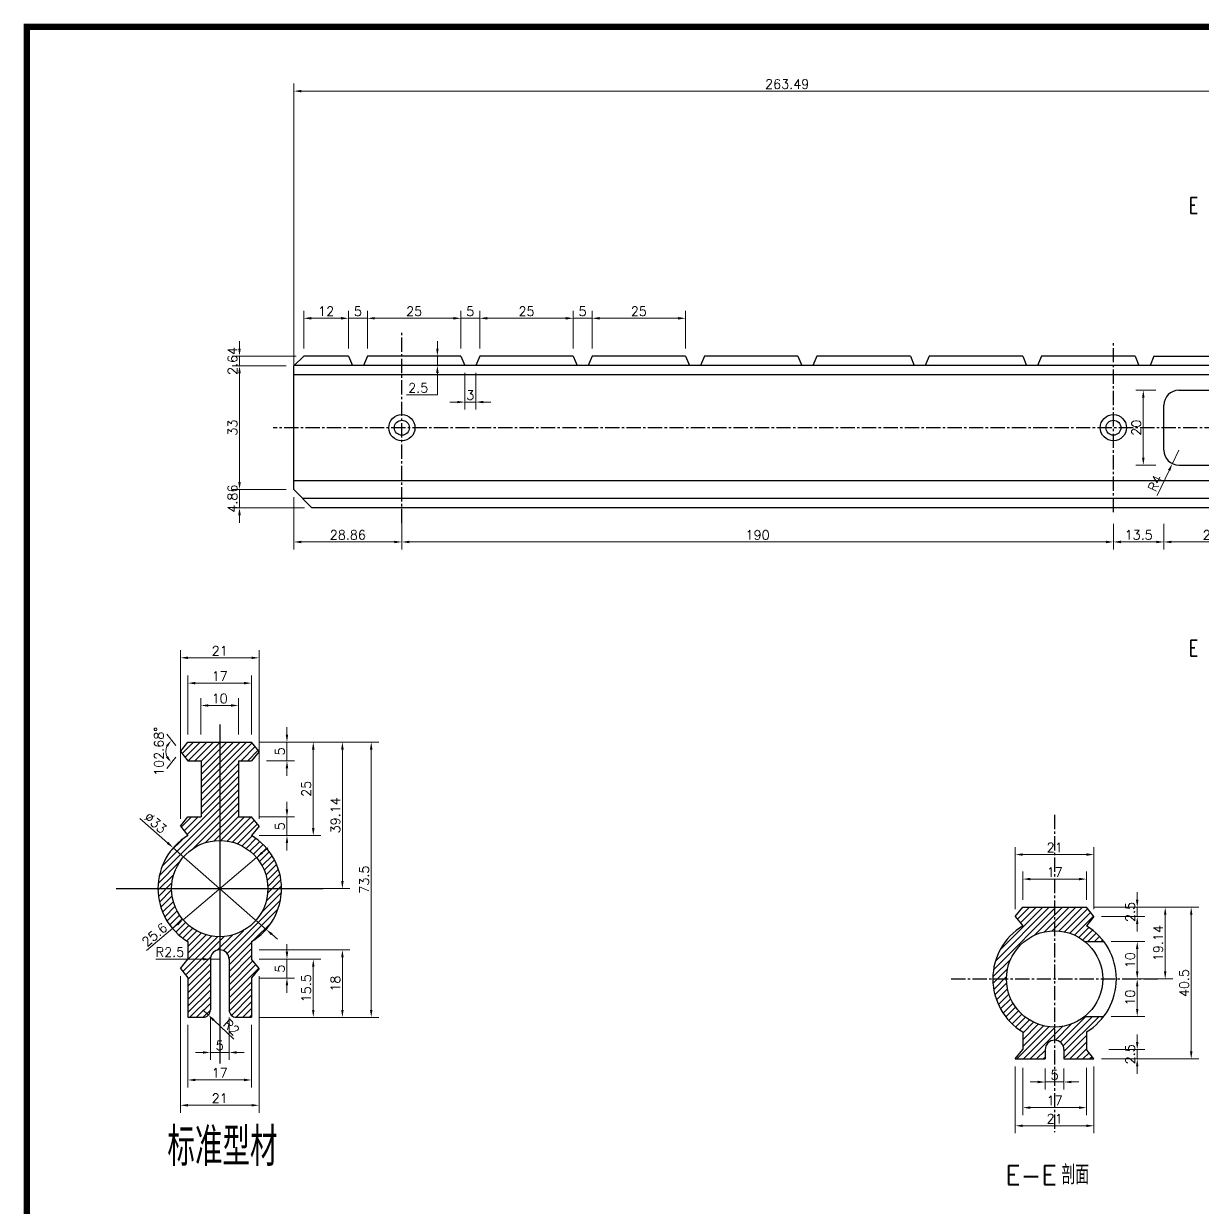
# Model space of a CAD drawing. Header units: millimetres. Extents: x 6728 to 8819, y -1283 to 914.
# Drawn here: x 7329.4 to 7644.2, y 185.6 to 501.6 of the extents above; entities that cross this region are included whole.
import ezdxf

# ---------------------------------------------------------------- set-up
doc = ezdxf.new("R2010")
doc.units = ezdxf.units.MM
doc.header["$LTSCALE"] = 1000
doc.linetypes.add('CENTER2', pattern=[28.575, 19.05, -3.175, 3.175, -3.175])
doc.linetypes.add('DASHDOTX3', pattern=[508, 254, -127, 0, -127])
for name, color, linetype in [('PUB_TEXT', 7, 'Continuous'), ('PUB_TITLE', 7, 'Continuous'), ('中线', 1, 'DASHDOTX3')]:
    doc.layers.add(name, color=color, linetype=linetype)
doc.styles.add('_TCH_LABEL', font='COMPLEX', dxfattribs={"bigfont": 'GBCBIG'})
doc.styles.get("Standard").update_dxf_attribs({"font": 'txt.shx', "bigfont": 'gbcbig.shx'})
doc.styles.add('样式 1', font='txt.shx', dxfattribs={"height": 5.5, "bigfont": 'gbcbig.shx'})
doc.dimstyles.new('ISO-25', dxfattribs={"dimtxt": 2.5, "dimasz": 2, "dimexe": 2, "dimexo": 2, "dimtad": 1, "dimtoh": 1, "dimdsep": 46, "dimtxsty": 'Standard', "dimcen": 2.5, "dimclrd": 256, "dimclre": 256, "dimazin": 0, "dimtfac": 1, "dimtix": 1, "dimtmove": 1, "dimatfit": 0, "dimfxl": 0, "dimtolj": 1, "dimlwd": 9, "dimlwe": 9, "dimarcsym": 0})

# ---------------------------------------------------------------- blocks, each defined once
blk = doc.blocks.new('*D229')
at = {"lineweight": 9}
for p, q in [((7387.06, 414.87), (7387.06, 416.87)), ((7402.19, 412.87), (7385.06, 412.87)), ((7387.06, 410.23), (7387.06, 412.87)), ((7399.55, 410.23), (7385.06, 410.23)), ((7387.06, 408.23), (7387.06, 406.23))]:
    blk.add_line(p, q, dxfattribs=at)
for points in [[(7386.72, 414.87), (7387.39, 414.87), (7387.06, 412.87)], [(7386.72, 408.23), (7387.39, 408.23), (7387.06, 410.23)]]:
    blk.add_solid(points)
at = {"layer": 'Defpoints', "color": 0}
for p in [(7387.06, 412.87), (7404.19, 412.87), (7401.55, 410.23)]:
    blk.add_point(p, dxfattribs=at)
at = {"color": 0, "insert": (7385.18, 411.55), "char_height": 2.5, "attachment_point": 5, "rotation": 90}
blk.add_mtext('\\A1;2.64', dxfattribs=at)
blk = doc.blocks.new('*D367')
at = {"lineweight": 9}
for p, q in [((7387.06, 379.23), (7387.06, 381.23)), ((7397.55, 377.23), (7385.06, 377.23)), ((7387.06, 377.23), (7387.06, 372.37)), ((7404.41, 372.37), (7385.06, 372.37)), ((7387.06, 370.37), (7387.06, 368.37))]:
    blk.add_line(p, q, dxfattribs=at)
for points in [[(7386.72, 379.23), (7387.39, 379.23), (7387.06, 377.23)], [(7386.72, 370.37), (7387.39, 370.37), (7387.06, 372.37)]]:
    blk.add_solid(points)
at = {"layer": 'Defpoints', "color": 0}
for p in [(7399.55, 377.23), (7387.06, 372.37), (7406.41, 372.37)]:
    blk.add_point(p, dxfattribs=at)
at = {"color": 0, "insert": (7385.18, 374.8), "char_height": 2.5, "attachment_point": 5, "rotation": 90}
blk.add_mtext('\\A1;4.86', dxfattribs=at)
blk = doc.blocks.new('*D366')
at = {"lineweight": 9}
for p, q in [((7399.55, 410.23), (7385.06, 410.23)), ((7387.06, 379.23), (7387.06, 408.23)), ((7399.55, 377.23), (7385.06, 377.23))]:
    blk.add_line(p, q, dxfattribs=at)
for points in [[(7386.72, 408.23), (7387.39, 408.23), (7387.06, 410.23)], [(7386.72, 379.23), (7387.39, 379.23), (7387.06, 377.23)]]:
    blk.add_solid(points)
at = {"layer": 'Defpoints', "color": 0}
for p in [(7387.06, 410.23), (7401.55, 410.23), (7401.55, 377.23)]:
    blk.add_point(p, dxfattribs=at)
at = {"color": 0, "insert": (7385.18, 393.73), "char_height": 2.5, "attachment_point": 5, "rotation": 90}
blk.add_mtext('\\A1;33', dxfattribs=at)
blk = doc.blocks.new('*D225')
at = {"lineweight": 9}
for p, q in [((7447.19, 408.37), (7447.19, 398.57)), ((7450.19, 408.37), (7450.19, 398.57)), ((7445.19, 400.57), (7443.19, 400.57)), ((7447.19, 400.57), (7450.19, 400.57)), ((7452.19, 400.57), (7454.19, 400.57))]:
    blk.add_line(p, q, dxfattribs=at)
for points in [[(7445.19, 400.9), (7445.19, 400.24), (7447.19, 400.57)], [(7452.19, 400.9), (7452.19, 400.24), (7450.19, 400.57)]]:
    blk.add_solid(points)
at = {"layer": 'Defpoints', "color": 0}
for p in [(7447.19, 410.37), (7450.19, 410.37), (7450.19, 400.57)]:
    blk.add_point(p, dxfattribs=at)
at = {"color": 0, "insert": (7448.69, 402.44), "char_height": 2.5, "attachment_point": 5}
blk.add_mtext('\\A1;3', dxfattribs=at)
blk = doc.blocks.new('*D224')
at = {"lineweight": 9}
for p, q in [((7439.89, 414.87), (7439.89, 416.87)), ((7442.33, 412.87), (7437.89, 412.87)), ((7439.89, 412.87), (7439.89, 410.37)), ((7442.33, 410.37), (7437.89, 410.37)), ((7439.89, 408.37), (7439.89, 406.37)), ((7439.89, 402.5), (7439.89, 406.37)), ((7431.64, 402.5), (7439.89, 402.5))]:
    blk.add_line(p, q, dxfattribs=at)
for points in [[(7439.56, 414.87), (7440.23, 414.87), (7439.89, 412.87)], [(7439.56, 408.37), (7440.23, 408.37), (7439.89, 410.37)]]:
    blk.add_solid(points)
at = {"layer": 'Defpoints', "color": 0}
for p in [(7444.33, 412.87), (7439.89, 410.37), (7444.33, 410.37)]:
    blk.add_point(p, dxfattribs=at)
at = {"color": 0, "insert": (7434.77, 404.37), "char_height": 2.5, "attachment_point": 5}
blk.add_mtext('\\A1;2.5', dxfattribs=at)
blk = doc.blocks.new('*D360')
at = {"lineweight": 9}
for p, q in [((7481.19, 414.87), (7481.19, 424.95)), ((7506.19, 414.87), (7506.19, 424.95)), ((7483.19, 422.95), (7504.19, 422.95))]:
    blk.add_line(p, q, dxfattribs=at)
for points in [[(7483.19, 423.28), (7483.19, 422.61), (7481.19, 422.95)], [(7504.19, 423.28), (7504.19, 422.61), (7506.19, 422.95)]]:
    blk.add_solid(points)
at = {"layer": 'Defpoints', "color": 0}
for p in [(7506.19, 422.95), (7481.19, 412.87), (7506.19, 412.87)]:
    blk.add_point(p, dxfattribs=at)
at = {"color": 0, "insert": (7493.69, 424.82), "char_height": 2.5, "attachment_point": 5}
blk.add_mtext('\\A1;25', dxfattribs=at)
blk = doc.blocks.new('*D359')
at = {"lineweight": 9}
for p, q in [((7451.19, 414.87), (7451.19, 424.95)), ((7476.19, 414.87), (7476.19, 424.95)), ((7453.19, 422.95), (7474.19, 422.95))]:
    blk.add_line(p, q, dxfattribs=at)
for points in [[(7453.19, 423.28), (7453.19, 422.61), (7451.19, 422.95)], [(7474.19, 423.28), (7474.19, 422.61), (7476.19, 422.95)]]:
    blk.add_solid(points)
at = {"layer": 'Defpoints', "color": 0}
for p in [(7476.19, 422.95), (7451.19, 412.87), (7476.19, 412.87)]:
    blk.add_point(p, dxfattribs=at)
at = {"color": 0, "insert": (7463.69, 424.82), "char_height": 2.5, "attachment_point": 5}
blk.add_mtext('\\A1;25', dxfattribs=at)
blk = doc.blocks.new('*D358')
at = {"lineweight": 9}
for p, q in [((7446.19, 414.87), (7446.19, 424.95)), ((7451.19, 414.87), (7451.19, 424.95)), ((7444.19, 422.95), (7442.19, 422.95)), ((7446.19, 422.95), (7451.19, 422.95)), ((7453.19, 422.95), (7455.19, 422.95))]:
    blk.add_line(p, q, dxfattribs=at)
for points in [[(7444.19, 423.28), (7444.19, 422.61), (7446.19, 422.95)], [(7453.19, 423.28), (7453.19, 422.61), (7451.19, 422.95)]]:
    blk.add_solid(points)
at = {"layer": 'Defpoints', "color": 0}
for p in [(7451.19, 422.95), (7446.19, 412.87), (7451.19, 412.87)]:
    blk.add_point(p, dxfattribs=at)
at = {"color": 0, "insert": (7448.69, 424.82), "char_height": 2.5, "attachment_point": 5}
blk.add_mtext('\\A1;5', dxfattribs=at)
blk = doc.blocks.new('*D357')
at = {"lineweight": 9}
for p, q in [((7421.19, 414.87), (7421.19, 424.95)), ((7446.19, 414.87), (7446.19, 424.95)), ((7423.19, 422.95), (7444.19, 422.95))]:
    blk.add_line(p, q, dxfattribs=at)
for points in [[(7423.19, 423.28), (7423.19, 422.61), (7421.19, 422.95)], [(7444.19, 423.28), (7444.19, 422.61), (7446.19, 422.95)]]:
    blk.add_solid(points)
at = {"layer": 'Defpoints', "color": 0}
for p in [(7446.19, 422.95), (7421.19, 412.87), (7446.19, 412.87)]:
    blk.add_point(p, dxfattribs=at)
at = {"color": 0, "insert": (7433.69, 424.82), "char_height": 2.5, "attachment_point": 5}
blk.add_mtext('\\A1;25', dxfattribs=at)
blk = doc.blocks.new('*D356')
at = {"lineweight": 9}
for p, q in [((7416.19, 414.87), (7416.19, 424.95)), ((7421.19, 414.87), (7421.19, 424.95)), ((7414.19, 422.95), (7412.19, 422.95)), ((7416.19, 422.95), (7421.19, 422.95)), ((7423.19, 422.95), (7425.19, 422.95))]:
    blk.add_line(p, q, dxfattribs=at)
for points in [[(7414.19, 423.28), (7414.19, 422.61), (7416.19, 422.95)], [(7423.19, 423.28), (7423.19, 422.61), (7421.19, 422.95)]]:
    blk.add_solid(points)
at = {"layer": 'Defpoints', "color": 0}
for p in [(7421.19, 422.95), (7416.19, 412.87), (7421.19, 412.87)]:
    blk.add_point(p, dxfattribs=at)
at = {"color": 0, "insert": (7418.69, 424.82), "char_height": 2.5, "attachment_point": 5}
blk.add_mtext('\\A1;5', dxfattribs=at)
blk = doc.blocks.new('*D355')
at = {"lineweight": 9}
for p, q in [((7404.19, 414.87), (7404.19, 424.95)), ((7416.19, 414.87), (7416.19, 424.95)), ((7406.19, 422.95), (7414.19, 422.95))]:
    blk.add_line(p, q, dxfattribs=at)
for points in [[(7406.19, 423.28), (7406.19, 422.61), (7404.19, 422.95)], [(7414.19, 423.28), (7414.19, 422.61), (7416.19, 422.95)]]:
    blk.add_solid(points)
at = {"layer": 'Defpoints', "color": 0}
for p in [(7416.19, 422.95), (7404.19, 412.87), (7416.19, 412.87)]:
    blk.add_point(p, dxfattribs=at)
at = {"color": 0, "insert": (7410.19, 424.82), "char_height": 2.5, "attachment_point": 5}
blk.add_mtext('\\A1;12', dxfattribs=at)
blk = doc.blocks.new('*D354')
at = {"lineweight": 9}
for p, q in [((7401.55, 375.23), (7401.55, 361.23)), ((7430.41, 366.29), (7430.41, 361.23)), ((7428.41, 363.23), (7403.55, 363.23))]:
    blk.add_line(p, q, dxfattribs=at)
for points in [[(7403.55, 363.56), (7403.55, 362.89), (7401.55, 363.23)], [(7428.41, 363.56), (7428.41, 362.89), (7430.41, 363.23)]]:
    blk.add_solid(points)
at = {"layer": 'Defpoints', "color": 0}
for p in [(7401.55, 377.23), (7430.41, 368.29), (7401.55, 363.23)]:
    blk.add_point(p, dxfattribs=at)
at = {"color": 0, "insert": (7415.98, 365.1), "char_height": 2.5, "attachment_point": 5}
blk.add_mtext('\\A1;28.86', dxfattribs=at)
blk = doc.blocks.new('*D349')
at = {"lineweight": 9}
for p, q in [((7401.55, 409.87), (7401.55, 485.58)), ((7403.55, 483.58), (7663.04, 483.58)), ((7665.04, 414.87), (7665.04, 485.58))]:
    blk.add_line(p, q, dxfattribs=at)
for points in [[(7403.55, 483.92), (7403.55, 483.25), (7401.55, 483.58)], [(7663.04, 483.92), (7663.04, 483.25), (7665.04, 483.58)]]:
    blk.add_solid(points)
at = {"layer": 'Defpoints', "color": 0}
for p in [(7665.04, 483.58), (7665.04, 412.87), (7401.55, 407.87)]:
    blk.add_point(p, dxfattribs=at)
at = {"color": 0, "insert": (7533.3, 485.46), "char_height": 2.5, "attachment_point": 5}
blk.add_mtext('\\A1;263.49', dxfattribs=at)
blk = doc.blocks.new('*D402')
at = {"lineweight": 9}
for p, q in [((7430.41, 370.37), (7430.41, 361.23)), ((7620.41, 368.09), (7620.41, 361.23)), ((7618.41, 363.23), (7432.41, 363.23))]:
    blk.add_line(p, q, dxfattribs=at)
for points in [[(7432.41, 363.56), (7432.41, 362.89), (7430.41, 363.23)], [(7618.41, 363.56), (7618.41, 362.89), (7620.41, 363.23)]]:
    blk.add_solid(points)
at = {"layer": 'Defpoints', "color": 0}
for p in [(7430.41, 372.37), (7620.41, 370.09), (7430.41, 363.23)]:
    blk.add_point(p, dxfattribs=at)
at = {"color": 0, "insert": (7525.41, 365.1), "char_height": 2.5, "attachment_point": 5}
blk.add_mtext('\\A1;190', dxfattribs=at)
blk = doc.blocks.new('*D195')
at = {"lineweight": 9}
for p, q in [((7631.71, 403.73), (7626.4, 403.73)), ((7628.4, 401.73), (7628.4, 385.73)), ((7631.71, 383.73), (7626.4, 383.73))]:
    blk.add_line(p, q, dxfattribs=at)
for points in [[(7628.07, 401.73), (7628.74, 401.73), (7628.4, 403.73)], [(7628.07, 385.73), (7628.74, 385.73), (7628.4, 383.73)]]:
    blk.add_solid(points)
at = {"layer": 'Defpoints', "color": 0}
for p in [(7633.71, 403.73), (7628.4, 383.73), (7633.71, 383.73)]:
    blk.add_point(p, dxfattribs=at)
at = {"color": 0, "insert": (7626.53, 393.73), "char_height": 2.5, "attachment_point": 5, "rotation": 90}
blk.add_mtext('\\A1;20', dxfattribs=at)
blk = doc.blocks.new('*D193')
at = {"lineweight": 9}
for p, q in [((7633.9, 368.09), (7633.9, 361.23)), ((7658.9, 367.24), (7658.9, 361.23)), ((7635.9, 363.23), (7656.9, 363.23))]:
    blk.add_line(p, q, dxfattribs=at)
for points in [[(7635.9, 363.56), (7635.9, 362.89), (7633.9, 363.23)], [(7656.9, 363.56), (7656.9, 362.89), (7658.9, 363.23)]]:
    blk.add_solid(points)
at = {"layer": 'Defpoints', "color": 0}
for p in [(7633.9, 370.09), (7658.9, 369.24), (7658.9, 363.23)]:
    blk.add_point(p, dxfattribs=at)
at = {"color": 0, "insert": (7646.4, 365.1), "char_height": 2.5, "attachment_point": 5}
blk.add_mtext('\\A1;25', dxfattribs=at)
blk = doc.blocks.new('*D192')
at = {"lineweight": 9}
for p, q in [((7620.41, 368.09), (7620.41, 361.23)), ((7633.9, 368.09), (7633.9, 361.23)), ((7622.41, 363.23), (7631.9, 363.23))]:
    blk.add_line(p, q, dxfattribs=at)
for points in [[(7622.41, 363.56), (7622.41, 362.89), (7620.41, 363.23)], [(7631.9, 363.56), (7631.9, 362.89), (7633.9, 363.23)]]:
    blk.add_solid(points)
at = {"layer": 'Defpoints', "color": 0}
for p in [(7620.41, 370.09), (7633.9, 370.09), (7633.9, 363.23)]:
    blk.add_point(p, dxfattribs=at)
at = {"color": 0, "insert": (7627.16, 365.1), "char_height": 2.5, "attachment_point": 5}
blk.add_mtext('\\A1;13.5', dxfattribs=at)
blk = doc.blocks.new('*D331')
at = {"lineweight": 9}
for p, q in [((7637.9, 387.73), (7636.16, 384.13)), ((7632.07, 375.65), (7635.29, 382.32))]:
    blk.add_line(p, q, dxfattribs=at)
blk.add_solid([(7634.99, 382.47), (7635.59, 382.18), (7636.16, 384.13)])
at = {"layer": 'Defpoints', "color": 0}
for p in [(7637.9, 387.73), (7636.16, 384.13)]:
    blk.add_point(p, dxfattribs=at)
at = {"color": 0, "insert": (7631.56, 378.9), "char_height": 2.5, "attachment_point": 5, "rotation": 64.2151}
blk.add_mtext('\\A1;R4', dxfattribs=at)
blk = doc.blocks.new('*D327')
at = {"lineweight": 9}
for p, q in [((7619.84, 256.56), (7628.78, 256.56)), ((7626.78, 248.56), (7626.78, 254.56)), ((7625.22, 246.56), (7628.78, 246.56))]:
    blk.add_line(p, q, dxfattribs=at)
for points in [[(7626.44, 254.56), (7627.11, 254.56), (7626.78, 256.56)], [(7626.44, 248.56), (7627.11, 248.56), (7626.78, 246.56)]]:
    blk.add_solid(points)
at = {"layer": 'Defpoints', "color": 0}
for p in [(7617.84, 256.56), (7626.78, 256.56), (7623.22, 246.56)]:
    blk.add_point(p, dxfattribs=at)
at = {"color": 0, "insert": (7624.9, 251.56), "char_height": 2.5, "attachment_point": 5, "rotation": 90}
blk.add_mtext('\\A1;10', dxfattribs=at)
blk = doc.blocks.new('*D326')
at = {"lineweight": 9}
for p, q in [((7623.22, 246.56), (7628.78, 246.56)), ((7626.78, 238.56), (7626.78, 244.56)), ((7619.84, 236.56), (7628.78, 236.56))]:
    blk.add_line(p, q, dxfattribs=at)
for points in [[(7626.44, 244.56), (7627.11, 244.56), (7626.78, 246.56)], [(7626.44, 238.56), (7627.11, 238.56), (7626.78, 236.56)]]:
    blk.add_solid(points)
at = {"layer": 'Defpoints', "color": 0}
for p in [(7621.22, 246.56), (7626.78, 246.56), (7617.84, 236.56)]:
    blk.add_point(p, dxfattribs=at)
at = {"color": 0, "insert": (7624.9, 241.56), "char_height": 2.5, "attachment_point": 5, "rotation": 90}
blk.add_mtext('\\A1;10', dxfattribs=at)
blk = doc.blocks.new('*D180')
at = {"lineweight": 9}
for p, q in [((7634.36, 265.7), (7636.25, 265.7)), ((7634.25, 248.56), (7634.25, 263.7)), ((7625.22, 246.56), (7636.25, 246.56))]:
    blk.add_line(p, q, dxfattribs=at)
for points in [[(7633.92, 263.7), (7634.58, 263.7), (7634.25, 265.7)], [(7633.92, 248.56), (7634.58, 248.56), (7634.25, 246.56)]]:
    blk.add_solid(points)
at = {"layer": 'Defpoints', "color": 0}
for p in [(7632.36, 265.7), (7634.25, 265.7), (7623.22, 246.56)]:
    blk.add_point(p, dxfattribs=at)
at = {"color": 0, "insert": (7632.38, 256.13), "char_height": 2.5, "attachment_point": 5, "rotation": 90}
blk.add_mtext('\\A1;19.14', dxfattribs=at)
blk = doc.blocks.new('*D325')
at = {"lineweight": 9}
for p, q in [((7626.78, 267.7), (7626.78, 269.7)), ((7615.22, 265.7), (7628.78, 265.7)), ((7626.78, 265.7), (7626.78, 263.2)), ((7617.22, 263.2), (7628.78, 263.2)), ((7626.78, 261.2), (7626.78, 259.2))]:
    blk.add_line(p, q, dxfattribs=at)
for points in [[(7626.44, 267.7), (7627.11, 267.7), (7626.78, 265.7)], [(7626.44, 261.2), (7627.11, 261.2), (7626.78, 263.2)]]:
    blk.add_solid(points)
at = {"layer": 'Defpoints', "color": 0}
for p in [(7613.22, 265.7), (7615.22, 263.2), (7626.78, 263.2)]:
    blk.add_point(p, dxfattribs=at)
at = {"color": 0, "insert": (7624.9, 264.45), "char_height": 2.5, "attachment_point": 5, "rotation": 90}
blk.add_mtext('\\A1;2.5', dxfattribs=at)
blk = doc.blocks.new('*D179')
at = {"lineweight": 9}
for p, q in [((7626.78, 229.7), (7626.78, 231.7)), ((7619.22, 227.7), (7628.78, 227.7)), ((7626.78, 225.2), (7626.78, 227.7)), ((7619.22, 225.2), (7628.78, 225.2)), ((7626.78, 223.2), (7626.78, 221.2))]:
    blk.add_line(p, q, dxfattribs=at)
for points in [[(7626.44, 229.7), (7627.11, 229.7), (7626.78, 227.7)], [(7626.44, 223.2), (7627.11, 223.2), (7626.78, 225.2)]]:
    blk.add_solid(points)
at = {"layer": 'Defpoints', "color": 0}
for p in [(7617.22, 227.7), (7626.78, 227.7), (7617.22, 225.2)]:
    blk.add_point(p, dxfattribs=at)
at = {"color": 0, "insert": (7624.9, 226.45), "char_height": 2.5, "attachment_point": 5, "rotation": 90}
blk.add_mtext('\\A1;2.5', dxfattribs=at)
blk = doc.blocks.new('*D324')
at = {"lineweight": 9}
for p, q in [((7615.22, 265.7), (7643.19, 265.7)), ((7641.19, 227.2), (7641.19, 263.7)), ((7617.22, 225.2), (7643.19, 225.2))]:
    blk.add_line(p, q, dxfattribs=at)
for points in [[(7640.86, 263.7), (7641.53, 263.7), (7641.19, 265.7)], [(7640.86, 227.2), (7641.53, 227.2), (7641.19, 225.2)]]:
    blk.add_solid(points)
at = {"layer": 'Defpoints', "color": 0}
for p in [(7613.22, 265.7), (7641.19, 265.7), (7615.22, 225.2)]:
    blk.add_point(p, dxfattribs=at)
at = {"color": 0, "insert": (7639.32, 245.45), "char_height": 2.5, "attachment_point": 5, "rotation": 90}
blk.add_mtext('\\A1;40.5', dxfattribs=at)
blk = doc.blocks.new('*D175')
at = {"lineweight": 9}
for p, q in [((7602.22, 222.69), (7602.22, 217.06)), ((7607.22, 222.69), (7607.22, 217.06)), ((7600.22, 219.06), (7598.22, 219.06)), ((7602.22, 219.06), (7607.22, 219.06)), ((7609.22, 219.06), (7611.22, 219.06))]:
    blk.add_line(p, q, dxfattribs=at)
for points in [[(7600.22, 219.39), (7600.22, 218.72), (7602.22, 219.06)], [(7609.22, 219.39), (7609.22, 218.72), (7607.22, 219.06)]]:
    blk.add_solid(points)
at = {"layer": 'Defpoints', "color": 0}
for p in [(7602.22, 224.69), (7607.22, 224.69), (7607.22, 219.06)]:
    blk.add_point(p, dxfattribs=at)
at = {"color": 0, "insert": (7604.72, 220.93), "char_height": 2.5, "attachment_point": 5}
blk.add_mtext('\\A1;5', dxfattribs=at)
blk = doc.blocks.new('*D174')
at = {"lineweight": 9}
for p, q in [((7596.22, 222.81), (7596.22, 210.21)), ((7613.22, 222.81), (7613.22, 210.21)), ((7598.22, 212.21), (7611.22, 212.21))]:
    blk.add_line(p, q, dxfattribs=at)
for points in [[(7598.22, 212.55), (7598.22, 211.88), (7596.22, 212.21)], [(7611.22, 212.55), (7611.22, 211.88), (7613.22, 212.21)]]:
    blk.add_solid(points)
at = {"layer": 'Defpoints', "color": 0}
for p in [(7596.22, 224.81), (7613.22, 224.81), (7613.22, 212.21)]:
    blk.add_point(p, dxfattribs=at)
at = {"color": 0, "insert": (7604.72, 214.09), "char_height": 2.5, "attachment_point": 5}
blk.add_mtext('\\A1;17', dxfattribs=at)
blk = doc.blocks.new('*D319')
at = {"lineweight": 9}
for p, q in [((7594.22, 223.2), (7594.22, 205.37)), ((7615.22, 223.2), (7615.22, 205.37)), ((7596.22, 207.37), (7613.22, 207.37))]:
    blk.add_line(p, q, dxfattribs=at)
for points in [[(7596.22, 207.71), (7596.22, 207.04), (7594.22, 207.37)], [(7613.22, 207.71), (7613.22, 207.04), (7615.22, 207.37)]]:
    blk.add_solid(points)
at = {"layer": 'Defpoints', "color": 0}
for p in [(7594.22, 225.2), (7615.22, 225.2), (7615.22, 207.37)]:
    blk.add_point(p, dxfattribs=at)
at = {"color": 0, "insert": (7604.72, 209.25), "char_height": 2.5, "attachment_point": 5}
blk.add_mtext('\\A1;21', dxfattribs=at)
blk = doc.blocks.new('*D173')
at = {"lineweight": 9}
for p, q in [((7594.22, 265.2), (7594.22, 281.77)), ((7615.22, 265.2), (7615.22, 281.77)), ((7596.22, 279.77), (7613.22, 279.77))]:
    blk.add_line(p, q, dxfattribs=at)
for points in [[(7596.22, 280.11), (7596.22, 279.44), (7594.22, 279.77)], [(7613.22, 280.11), (7613.22, 279.44), (7615.22, 279.77)]]:
    blk.add_solid(points)
at = {"layer": 'Defpoints', "color": 0}
for p in [(7615.22, 279.77), (7594.22, 263.2), (7615.22, 263.2)]:
    blk.add_point(p, dxfattribs=at)
at = {"color": 0, "insert": (7604.72, 281.65), "char_height": 2.5, "attachment_point": 5}
blk.add_mtext('\\A1;21', dxfattribs=at)
blk = doc.blocks.new('*D172')
at = {"lineweight": 9}
for p, q in [((7596.22, 267.7), (7596.22, 275.23)), ((7613.22, 267.7), (7613.22, 275.23)), ((7598.22, 273.23), (7611.22, 273.23))]:
    blk.add_line(p, q, dxfattribs=at)
for points in [[(7598.22, 273.56), (7598.22, 272.9), (7596.22, 273.23)], [(7611.22, 273.56), (7611.22, 272.9), (7613.22, 273.23)]]:
    blk.add_solid(points)
at = {"layer": 'Defpoints', "color": 0}
for p in [(7613.22, 273.23), (7596.22, 265.7), (7613.22, 265.7)]:
    blk.add_point(p, dxfattribs=at)
at = {"color": 0, "insert": (7604.72, 275.1), "char_height": 2.5, "attachment_point": 5}
blk.add_mtext('\\A1;17', dxfattribs=at)
blk = doc.blocks.new('*D301')
at = {"lineweight": 9}
for p, q in [((7392.27, 309.82), (7424.22, 309.82)), ((7422.22, 307.82), (7422.22, 238.32)), ((7392.27, 236.32), (7424.22, 236.32))]:
    blk.add_line(p, q, dxfattribs=at)
for points in [[(7421.89, 307.82), (7422.56, 307.82), (7422.22, 309.82)], [(7421.89, 238.32), (7422.56, 238.32), (7422.22, 236.32)]]:
    blk.add_solid(points)
at = {"layer": 'Defpoints', "color": 0}
for p in [(7390.27, 309.82), (7390.27, 236.32), (7422.22, 236.32)]:
    blk.add_point(p, dxfattribs=at)
at = {"color": 0, "insert": (7420.35, 273.07), "char_height": 2.5, "attachment_point": 5, "rotation": 90}
blk.add_mtext('\\A1;73.5', dxfattribs=at)
blk = doc.blocks.new('*D155')
at = {"lineweight": 9}
for p, q in [((7394.27, 309.82), (7408.75, 309.82)), ((7406.75, 307.82), (7406.75, 286.83)), ((7392.27, 284.83), (7408.75, 284.83))]:
    blk.add_line(p, q, dxfattribs=at)
for points in [[(7406.42, 307.82), (7407.09, 307.82), (7406.75, 309.82)], [(7406.42, 286.83), (7407.09, 286.83), (7406.75, 284.83)]]:
    blk.add_solid(points)
at = {"layer": 'Defpoints', "color": 0}
for p in [(7392.27, 309.82), (7390.27, 284.83), (7406.75, 284.83)]:
    blk.add_point(p, dxfattribs=at)
at = {"color": 0, "insert": (7404.88, 297.32), "char_height": 2.5, "attachment_point": 5, "rotation": 90}
blk.add_mtext('\\A1;25', dxfattribs=at)
blk = doc.blocks.new('*D300')
at = {"lineweight": 9}
for p, q in [((7392.27, 309.82), (7416.53, 309.82)), ((7414.53, 307.82), (7414.53, 272.68)), ((7400.27, 270.68), (7416.53, 270.68))]:
    blk.add_line(p, q, dxfattribs=at)
for points in [[(7414.2, 307.82), (7414.87, 307.82), (7414.53, 309.82)], [(7414.2, 272.68), (7414.87, 272.68), (7414.53, 270.68)]]:
    blk.add_solid(points)
at = {"layer": 'Defpoints', "color": 0}
for p in [(7390.27, 309.82), (7398.27, 270.68), (7414.53, 270.68)]:
    blk.add_point(p, dxfattribs=at)
at = {"color": 0, "insert": (7412.66, 290.25), "char_height": 2.5, "attachment_point": 5, "rotation": 90}
blk.add_mtext('\\A1;39.14', dxfattribs=at)
blk = doc.blocks.new('*D154')
at = {"lineweight": 9}
for p, q in [((7399.73, 311.82), (7399.73, 313.82)), ((7394.27, 309.82), (7401.73, 309.82)), ((7399.73, 309.82), (7399.73, 304.82)), ((7394.27, 304.82), (7401.73, 304.82)), ((7399.73, 302.82), (7399.73, 300.82))]:
    blk.add_line(p, q, dxfattribs=at)
for points in [[(7399.39, 311.82), (7400.06, 311.82), (7399.73, 309.82)], [(7399.39, 302.82), (7400.06, 302.82), (7399.73, 304.82)]]:
    blk.add_solid(points)
at = {"layer": 'Defpoints', "color": 0}
for p in [(7392.27, 309.82), (7392.27, 304.82), (7399.73, 304.82)]:
    blk.add_point(p, dxfattribs=at)
at = {"color": 0, "insert": (7397.85, 307.32), "char_height": 2.5, "attachment_point": 5, "rotation": 90}
blk.add_mtext('\\A1;5', dxfattribs=at)
blk = doc.blocks.new('*D299')
at = {"lineweight": 9}
for p, q in [((7399.73, 291.82), (7399.73, 293.82)), ((7392.27, 289.82), (7401.73, 289.82)), ((7399.73, 289.82), (7399.73, 284.83)), ((7392.27, 284.83), (7401.73, 284.83)), ((7399.73, 282.83), (7399.73, 280.83))]:
    blk.add_line(p, q, dxfattribs=at)
for points in [[(7399.39, 291.82), (7400.06, 291.82), (7399.73, 289.82)], [(7399.39, 282.83), (7400.06, 282.83), (7399.73, 284.83)]]:
    blk.add_solid(points)
at = {"layer": 'Defpoints', "color": 0}
for p in [(7390.27, 289.82), (7390.27, 284.83), (7399.73, 284.83)]:
    blk.add_point(p, dxfattribs=at)
at = {"color": 0, "insert": (7397.85, 287.32), "char_height": 2.5, "attachment_point": 5, "rotation": 90}
blk.add_mtext('\\A1;5', dxfattribs=at)
blk = doc.blocks.new('*D153')
at = {"lineweight": 9}
for p, q in [((7376.77, 311.82), (7376.77, 321.57)), ((7378.77, 319.57), (7384.77, 319.57)), ((7386.77, 311.82), (7386.77, 321.57))]:
    blk.add_line(p, q, dxfattribs=at)
for points in [[(7378.77, 319.91), (7378.77, 319.24), (7376.77, 319.57)], [(7384.77, 319.91), (7384.77, 319.24), (7386.77, 319.57)]]:
    blk.add_solid(points)
at = {"layer": 'Defpoints', "color": 0}
for p in [(7386.77, 319.57), (7376.77, 309.82), (7386.77, 309.82)]:
    blk.add_point(p, dxfattribs=at)
at = {"color": 0, "insert": (7381.77, 321.45), "char_height": 2.5, "attachment_point": 5}
blk.add_mtext('\\A1;10', dxfattribs=at)
blk = doc.blocks.new('*D298')
at = {"lineweight": 9}
for p, q in [((7370.02, 308.89), (7367.61, 311.9)), ((7370.02, 305.76), (7367.61, 302.75))]:
    blk.add_line(p, q, dxfattribs=at)
blk.add_arc((7371.27, 307.32), 3.86, 158.7072, 201.2928, dxfattribs=at)
for points in [[(7367.41, 308.92), (7367.95, 308.53), (7368.86, 310.34)], [(7367.95, 306.12), (7367.41, 305.73), (7368.86, 304.31)]]:
    blk.add_solid(points)
at = {"layer": 'Defpoints', "color": 0}
for p in [(7373.27, 309.82), (7367.59, 308.46), (7371.27, 307.32), (7371.27, 307.32), (7373.27, 304.82)]:
    blk.add_point(p, dxfattribs=at)
at = {"color": 0, "insert": (7365.54, 307.32), "char_height": 2.5, "attachment_point": 5, "rotation": 90}
blk.add_mtext('\\A1;102.68°', dxfattribs=at)
blk = doc.blocks.new('*D152')
at = {"lineweight": 9}
for p, q in [((7392.27, 254.32), (7416.53, 254.32)), ((7414.53, 252.32), (7414.53, 238.32)), ((7396.02, 236.32), (7416.53, 236.32))]:
    blk.add_line(p, q, dxfattribs=at)
for points in [[(7414.2, 252.32), (7414.87, 252.32), (7414.53, 254.32)], [(7414.2, 238.32), (7414.87, 238.32), (7414.53, 236.32)]]:
    blk.add_solid(points)
at = {"layer": 'Defpoints', "color": 0}
for p in [(7390.27, 254.32), (7394.02, 236.32), (7414.53, 236.32)]:
    blk.add_point(p, dxfattribs=at)
at = {"color": 0, "insert": (7412.66, 245.32), "char_height": 2.5, "attachment_point": 5, "rotation": 90}
blk.add_mtext('\\A1;18', dxfattribs=at)
blk = doc.blocks.new('*D297')
at = {"lineweight": 9}
for p, q in [((7392.27, 251.82), (7408.75, 251.82)), ((7406.75, 238.32), (7406.75, 249.82)), ((7394.27, 236.32), (7408.75, 236.32))]:
    blk.add_line(p, q, dxfattribs=at)
for points in [[(7406.42, 249.82), (7407.09, 249.82), (7406.75, 251.82)], [(7406.42, 238.32), (7407.09, 238.32), (7406.75, 236.32)]]:
    blk.add_solid(points)
at = {"layer": 'Defpoints', "color": 0}
for p in [(7390.27, 251.82), (7406.75, 251.82), (7392.27, 236.32)]:
    blk.add_point(p, dxfattribs=at)
at = {"color": 0, "insert": (7404.88, 244.07), "char_height": 2.5, "attachment_point": 5, "rotation": 90}
blk.add_mtext('\\A1;15.5', dxfattribs=at)
blk = doc.blocks.new('*D296')
at = {"lineweight": 9}
for p, q in [((7399.73, 253.82), (7399.73, 255.82)), ((7392.27, 251.82), (7401.73, 251.82)), ((7399.73, 246.82), (7399.73, 251.82)), ((7392.27, 246.82), (7401.73, 246.82)), ((7399.73, 244.82), (7399.73, 242.82))]:
    blk.add_line(p, q, dxfattribs=at)
for points in [[(7399.39, 253.82), (7400.06, 253.82), (7399.73, 251.82)], [(7399.39, 244.82), (7400.06, 244.82), (7399.73, 246.82)]]:
    blk.add_solid(points)
at = {"layer": 'Defpoints', "color": 0}
for p in [(7390.27, 251.82), (7399.73, 251.82), (7390.27, 246.82)]:
    blk.add_point(p, dxfattribs=at)
at = {"color": 0, "insert": (7397.85, 249.32), "char_height": 2.5, "attachment_point": 5, "rotation": 90}
blk.add_mtext('\\A1;5', dxfattribs=at)
blk = doc.blocks.new('*D295')
at = {"lineweight": 9}
for p, q in [((7379.27, 236.32), (7379.27, 224.94)), ((7384.27, 236.32), (7384.27, 224.94)), ((7377.27, 226.94), (7375.27, 226.94)), ((7379.27, 226.94), (7384.27, 226.94)), ((7386.27, 226.94), (7388.27, 226.94))]:
    blk.add_line(p, q, dxfattribs=at)
for points in [[(7377.27, 227.27), (7377.27, 226.61), (7379.27, 226.94)], [(7386.27, 227.27), (7386.27, 226.61), (7384.27, 226.94)]]:
    blk.add_solid(points)
at = {"layer": 'Defpoints', "color": 0}
for p in [(7379.27, 238.32), (7384.27, 238.32), (7384.27, 226.94)]:
    blk.add_point(p, dxfattribs=at)
at = {"color": 0, "insert": (7381.77, 228.82), "char_height": 2.5, "attachment_point": 5}
blk.add_mtext('\\A1;5', dxfattribs=at)
blk = doc.blocks.new('*D294')
at = {"lineweight": 9}
for p, q in [((7373.27, 234.32), (7373.27, 217.6)), ((7390.27, 234.32), (7390.27, 217.6)), ((7375.27, 219.6), (7388.27, 219.6))]:
    blk.add_line(p, q, dxfattribs=at)
for points in [[(7375.27, 219.94), (7375.27, 219.27), (7373.27, 219.6)], [(7388.27, 219.94), (7388.27, 219.27), (7390.27, 219.6)]]:
    blk.add_solid(points)
at = {"layer": 'Defpoints', "color": 0}
for p in [(7373.27, 236.32), (7390.27, 236.32), (7390.27, 219.6)]:
    blk.add_point(p, dxfattribs=at)
at = {"color": 0, "insert": (7381.77, 221.48), "char_height": 2.5, "attachment_point": 5}
blk.add_mtext('\\A1;17', dxfattribs=at)
blk = doc.blocks.new('*D293')
at = {"lineweight": 9}
for p, q in [((7371.27, 247.32), (7371.27, 210.84)), ((7392.27, 247.32), (7392.27, 210.84)), ((7373.27, 212.84), (7390.27, 212.84))]:
    blk.add_line(p, q, dxfattribs=at)
for points in [[(7373.27, 213.18), (7373.27, 212.51), (7371.27, 212.84)], [(7390.27, 213.18), (7390.27, 212.51), (7392.27, 212.84)]]:
    blk.add_solid(points)
at = {"layer": 'Defpoints', "color": 0}
for p in [(7371.27, 249.32), (7392.27, 249.32), (7392.27, 212.84)]:
    blk.add_point(p, dxfattribs=at)
at = {"color": 0, "insert": (7381.77, 214.72), "char_height": 2.5, "attachment_point": 5}
blk.add_mtext('\\A1;21', dxfattribs=at)
blk = doc.blocks.new('*D151')
at = {"lineweight": 9}
for p, q in [((7371.27, 289.32), (7371.27, 334.3)), ((7373.27, 332.3), (7390.27, 332.3)), ((7392.27, 289.32), (7392.27, 334.3))]:
    blk.add_line(p, q, dxfattribs=at)
for points in [[(7373.27, 332.63), (7373.27, 331.97), (7371.27, 332.3)], [(7390.27, 332.63), (7390.27, 331.97), (7392.27, 332.3)]]:
    blk.add_solid(points)
at = {"layer": 'Defpoints', "color": 0}
for p in [(7392.27, 332.3), (7371.27, 287.32), (7392.27, 287.32)]:
    blk.add_point(p, dxfattribs=at)
at = {"color": 0, "insert": (7381.77, 334.17), "char_height": 2.5, "attachment_point": 5}
blk.add_mtext('\\A1;21', dxfattribs=at)
blk = doc.blocks.new('*D150')
at = {"lineweight": 9}
for p, q in [((7373.27, 311.82), (7373.27, 327.54)), ((7375.27, 325.54), (7388.27, 325.54)), ((7390.27, 311.82), (7390.27, 327.54))]:
    blk.add_line(p, q, dxfattribs=at)
for points in [[(7375.27, 325.87), (7375.27, 325.21), (7373.27, 325.54)], [(7388.27, 325.87), (7388.27, 325.21), (7390.27, 325.54)]]:
    blk.add_solid(points)
at = {"layer": 'Defpoints', "color": 0}
for p in [(7390.27, 325.54), (7373.27, 309.82), (7390.27, 309.82)]:
    blk.add_point(p, dxfattribs=at)
at = {"color": 0, "insert": (7381.77, 327.41), "char_height": 2.5, "attachment_point": 5}
blk.add_mtext('\\A1;17', dxfattribs=at)
blk = doc.blocks.new('*D292')
at = {"lineweight": 9}
for p, q in [((7360.41, 289.43), (7367.87, 282.89)), ((7394.17, 259.8), (7369.37, 281.57)), ((7395.68, 258.48), (7397.18, 257.16))]:
    blk.add_line(p, q, dxfattribs=at)
for points in [[(7368.09, 283.14), (7367.65, 282.64), (7369.37, 281.57)], [(7395.9, 258.73), (7395.46, 258.23), (7394.17, 259.8)]]:
    blk.add_solid(points)
at = {"layer": 'Defpoints', "color": 0}
for p in [(7369.37, 281.57), (7394.17, 259.8)]:
    blk.add_point(p, dxfattribs=at)
at = {"color": 0, "insert": (7364.63, 288.23), "char_height": 2.5, "attachment_point": 5, "rotation": 318.7322}
blk.add_mtext('\\A1;∅33', dxfattribs=at)
blk = doc.blocks.new('*D291')
at = {"lineweight": 9}
for p, q in [((7393.1, 280.28), (7394.63, 281.58)), ((7391.58, 278.99), (7371.97, 262.38)), ((7362.24, 254.13), (7370.44, 261.08))]:
    blk.add_line(p, q, dxfattribs=at)
for points in [[(7392.89, 280.54), (7393.32, 280.03), (7391.58, 278.99)], [(7370.23, 261.34), (7370.66, 260.83), (7371.97, 262.38)]]:
    blk.add_solid(points)
at = {"layer": 'Defpoints', "color": 0}
for p in [(7391.58, 278.99), (7371.97, 262.38)]:
    blk.add_point(p, dxfattribs=at)
at = {"color": 0, "insert": (7364.37, 258.39), "char_height": 2.5, "attachment_point": 5, "rotation": 40.2795}
blk.add_mtext('\\A1;25.6', dxfattribs=at)
blk = doc.blocks.new('*D290')
at = {"lineweight": 9}
for p, q in [((7364.73, 251.84), (7372.86, 251.84)), ((7372.86, 251.84), (7377.27, 251.83)), ((7381.77, 251.82), (7379.27, 251.83))]:
    blk.add_line(p, q, dxfattribs=at)
blk.add_solid([(7377.27, 252.17), (7377.27, 251.5), (7379.27, 251.83)])
at = {"layer": 'Defpoints', "color": 0}
for p in [(7379.27, 251.83), (7381.77, 251.82)]:
    blk.add_point(p, dxfattribs=at)
at = {"color": 0, "insert": (7368.48, 253.72), "char_height": 2.5, "attachment_point": 5}
blk.add_mtext('\\A1;R2.5', dxfattribs=at)
blk = doc.blocks.new('*D289')
at = {"lineweight": 9}
for p, q in [((7377.27, 238.32), (7378.72, 236.95)), ((7385.56, 230.47), (7380.18, 235.57))]:
    blk.add_line(p, q, dxfattribs=at)
blk.add_solid([(7380.4, 235.81), (7379.95, 235.33), (7378.72, 236.95)])
at = {"layer": 'Defpoints', "color": 0}
for p in [(7377.27, 238.32), (7378.72, 236.95)]:
    blk.add_point(p, dxfattribs=at)
at = {"color": 0, "insert": (7384.88, 233.69), "char_height": 2.5, "attachment_point": 5, "rotation": 316.5268}
blk.add_mtext('\\A1;R2', dxfattribs=at)
blk = doc.blocks.new('*D288')
at = {"lineweight": 9}
for p, q in [((7476.19, 414.87), (7476.19, 424.95)), ((7481.19, 414.87), (7481.19, 424.95)), ((7474.19, 422.95), (7472.19, 422.95)), ((7476.19, 422.95), (7481.19, 422.95)), ((7483.19, 422.95), (7485.19, 422.95))]:
    blk.add_line(p, q, dxfattribs=at)
for points in [[(7474.19, 423.28), (7474.19, 422.61), (7476.19, 422.95)], [(7483.19, 423.28), (7483.19, 422.61), (7481.19, 422.95)]]:
    blk.add_solid(points)
at = {"layer": 'Defpoints', "color": 0}
for p in [(7481.19, 422.95), (7476.19, 412.87), (7481.19, 412.87)]:
    blk.add_point(p, dxfattribs=at)
at = {"color": 0, "insert": (7478.69, 424.82), "char_height": 2.5, "attachment_point": 5}
blk.add_mtext('\\A1;5', dxfattribs=at)

msp = doc.modelspace()

# ---------------------------------------------------------------- hatches: boundary and pattern name
h = msp.add_hatch()
h.set_pattern_fill('ANSI31', color=140, scale=10, style=0)
h.set_pattern_definition([(45, (219.5528, 116.0302), (-0.88388348, 0.88388348), [])])
h.paths.add_polyline_path([(7390.272, 289.824), (7386.772, 289.824), (7386.772, 304.824), (7390.272, 304.824), (7392.272, 307.324), (7390.272, 309.824), (7381.772, 309.824), (7381.772, 283.534, -0.4142136), (7394.622, 270.684), (7398.272, 270.684, 0.2632208), (7390.273, 284.825), (7392.272, 287.324)])
h.paths.add_polyline_path([(7381.772, 309.824), (7373.272, 309.824), (7371.272, 307.324), (7373.272, 304.824), (7376.772, 304.824), (7376.772, 289.824), (7373.272, 289.824), (7371.272, 287.324), (7373.271, 284.825, 0.2632208), (7365.272, 270.684), (7368.922, 270.684, -0.4142136), (7381.772, 283.534)])
h.paths.add_polyline_path([(7368.922, 270.684), (7365.272, 270.684, 0.2632426), (7373.272, 256.542), (7373.272, 251.824), (7371.272, 249.324), (7373.272, 246.824), (7373.272, 236.324), (7377.272, 236.324, 0.4142136), (7379.272, 238.324), (7379.272, 251.824, -0.4142136), (7381.772, 254.324), (7381.772, 257.834, -0.4142136)])
h.paths.add_polyline_path([(7390.272, 251.824), (7390.272, 256.542, 0.2632426), (7398.272, 270.684), (7394.622, 270.684, -0.4142136), (7381.772, 257.834), (7381.772, 254.324, -0.4142136), (7384.272, 251.824), (7384.272, 238.324, 0.4142136), (7386.272, 236.324), (7390.272, 236.324), (7390.272, 246.824), (7392.272, 249.324)])
h = msp.add_hatch()
h.set_pattern_fill('ANSI31', color=140, scale=10, style=0)
h.set_pattern_definition([(45, (91.5956, 162.711), (-0.88388348, 0.88388348), [])])
h.paths.add_polyline_path([(7596.216, 265.704), (7594.216, 263.204), (7596.215, 260.705, 0.2632208), (7588.216, 246.564), (7591.866, 246.564, -0.4142136), (7604.716, 259.414), (7604.716, 265.704)])
h.paths.add_polyline_path([(7604.716, 259.414, -0.1713958), (7612.786, 256.564), (7617.84, 256.564, 0.0948912), (7613.217, 260.705), (7615.216, 263.204), (7613.216, 265.704), (7604.716, 265.704)])
h.paths.add_polyline_path([(7613.216, 232.421, 0.0949118), (7617.84, 236.564), (7612.786, 236.564, -0.1713958), (7604.716, 233.714), (7604.716, 230.204, -0.4142136), (7607.216, 227.704), (7607.216, 225.204), (7615.216, 225.204), (7613.216, 227.704)])
h.paths.add_polyline_path([(7591.866, 246.564), (7588.216, 246.564, 0.2632426), (7596.216, 232.421), (7596.216, 227.704), (7594.216, 225.204), (7602.216, 225.204), (7602.216, 227.704, -0.4142136), (7604.716, 230.204), (7604.716, 233.714, -0.4142136)])

# ---------------------------------------------------------------- linework, layer by layer
for p, q in [((7401.551, 410.227), (7404.192, 412.868)), ((7416.192, 412.868), (7404.192, 412.868)), ((7416.192, 412.868), (7417.192, 410.368)), ((7421.192, 412.868), (7420.192, 410.368)), ((7446.192, 412.868), (7421.192, 412.868)), ((7446.192, 412.868), (7447.192, 410.368)), ((7451.192, 412.868), (7450.192, 410.368)), ((7476.192, 412.868), (7451.192, 412.868)), ((7476.192, 412.868), (7477.192, 410.368)), ((7481.192, 412.868), (7480.192, 410.368)), ((7506.192, 412.868), (7481.192, 412.868)), ((7506.192, 412.868), (7507.192, 410.368)), ((7511.192, 412.868), (7510.192, 410.368)), ((7536.192, 412.868), (7511.192, 412.868)), ((7536.192, 412.868), (7537.192, 410.368)), ((7541.192, 412.868), (7540.192, 410.368)), ((7566.192, 412.868), (7541.192, 412.868)), ((7566.192, 412.868), (7567.192, 410.368)), ((7571.192, 412.868), (7570.192, 410.368)), ((7596.192, 412.868), (7571.192, 412.868)), ((7596.192, 412.868), (7597.192, 410.368)), ((7601.192, 412.868), (7600.192, 410.368)), ((7626.192, 412.868), (7601.192, 412.868)), ((7626.192, 412.868), (7627.192, 410.368)), ((7631.192, 412.868), (7630.192, 410.368)), ((7631.192, 412.868), (7656.192, 412.868)), ((7401.551, 377.227), (7401.551, 410.227)), ((7750.128, 407.869), (7401.551, 407.869)), ((7747.154, 410.367), (7401.691, 410.367)), ((7637.903, 403.727), (7654.903, 403.727)), ((7633.903, 387.727), (7633.903, 399.727)), ((7637.903, 383.727), (7654.903, 383.727)), ((7884.899, 379.585), (7401.551, 379.585)), ((7401.551, 377.227), (7406.411, 372.368)), ((7899.852, 374.867), (7403.911, 374.867)), ((7904.181, 372.368), (7406.411, 372.368))]:
    msp.add_line(p, q)
at = {"color": 140}
for p, q in [((7371.272, 307.324), (7373.272, 309.824)), ((7373.272, 309.824), (7390.272, 309.824)), ((7392.272, 307.324), (7390.272, 309.824)), ((7371.272, 307.324), (7373.272, 304.824)), ((7392.272, 307.324), (7390.272, 304.824)), ((7373.272, 304.824), (7376.772, 304.824)), ((7376.772, 304.824), (7376.772, 289.824)), ((7386.772, 304.824), (7386.772, 289.824)), ((7386.772, 304.824), (7390.272, 304.824)), ((7371.272, 287.324), (7373.272, 289.824)), ((7373.272, 289.824), (7376.772, 289.824)), ((7386.772, 289.824), (7390.272, 289.824)), ((7392.272, 287.324), (7390.272, 289.824)), ((7371.272, 287.324), (7373.271, 284.825)), ((7392.272, 287.324), (7390.273, 284.825)), ((7594.216, 263.204), (7596.216, 265.704)), ((7596.216, 265.704), (7613.216, 265.704)), ((7615.216, 263.204), (7613.216, 265.704)), ((7594.216, 263.204), (7596.215, 260.705)), ((7615.216, 263.204), (7613.217, 260.705)), ((7373.272, 256.542), (7373.272, 251.824)), ((7390.272, 256.542), (7390.272, 251.824)), ((7612.786, 256.564), (7617.84, 256.564)), ((7371.272, 249.324), (7373.272, 251.824)), ((7379.272, 251.824), (7379.272, 238.324)), ((7384.272, 251.824), (7384.272, 238.324)), ((7392.272, 249.324), (7390.272, 251.824)), ((7371.272, 249.324), (7373.272, 246.824)), ((7373.272, 246.824), (7373.272, 236.324)), ((7392.272, 249.324), (7390.272, 246.824)), ((7390.272, 246.824), (7390.272, 236.324)), ((7373.272, 236.324), (7377.272, 236.324)), ((7386.272, 236.324), (7390.272, 236.324)), ((7612.786, 236.564), (7617.84, 236.564)), ((7596.216, 232.421), (7596.216, 227.704)), ((7613.216, 232.421), (7613.216, 227.704)), ((7594.216, 225.204), (7596.216, 227.704)), ((7602.216, 227.704), (7602.216, 225.204)), ((7607.216, 227.704), (7607.216, 225.204)), ((7615.216, 225.204), (7613.216, 227.704)), ((7594.216, 225.204), (7602.216, 225.204)), ((7607.216, 225.204), (7615.216, 225.204))]:
    msp.add_line(p, q, dxfattribs=at)
for centre, radius in [((7430.408, 393.727), 3.5), ((7430.408, 393.727), 2), ((7620.408, 393.727), 3.5), ((7620.408, 393.727), 2)]:
    msp.add_circle(centre, radius)
for centre in [(7381.772, 270.684), (7604.716, 246.564)]:
    msp.add_circle(centre, 12.85, dxfattribs=at)
for centre, start, end in [((7637.903, 399.727), 90, 180), ((7637.903, 387.727), 180, 270)]:
    msp.add_arc(centre, 4, start, end)
for centre, radius, start, end in [((7381.772, 270.684), 16.5, 121.01226, 238.99242), ((7381.772, 270.684), 16.5, 301.00758, 58.98774), ((7604.716, 246.564), 16.5, 121.01226, 238.99242), ((7604.716, 246.564), 16.5, 301.00758, 58.98774), ((7381.772, 251.824), 2.5, 0, 180), ((7377.272, 238.324), 2, 270, 0), ((7386.272, 238.324), 2, 180, 270), ((7604.716, 227.704), 2.5, 0, 180)]:
    msp.add_arc(centre, radius, start, end, dxfattribs=at)
at = {"layer": 'PUB_TITLE', "const_width": 1.7}
msp.add_lwpolyline([(7330.267, 12.842), (7993.267, 12.842), (7993.267, 500.742), (7330.267, 500.742)], close=True, dxfattribs=at)
at = {"layer": '中线', "linetype": 'CENTER2', "ltscale": 0.0002}
for p, q in [((7430.408, 368.287), (7430.408, 419.168)), ((7620.408, 371.182), (7620.408, 416.273)), ((7922.852, 393.727), (7396.001, 393.727)), ((7604.716, 290.394), (7604.716, 205.62)), ((7577.073, 246.564), (7632.359, 246.564))]:
    msp.add_line(p, q, dxfattribs=at)
at = {"layer": '中线'}
for p, q in [((7381.772, 314.515), (7381.772, 223.991)), ((7354.129, 270.684), (7409.415, 270.684))]:
    msp.add_line(p, q, dxfattribs=at)

# ---------------------------------------------------------------- texts
at = {"layer": 'PUB_TEXT', "style": '_TCH_LABEL', "width": 0.705882}
for p in [(7640.601, 450.919), (7640.601, 332.768)]:
    msp.add_text('E', height=4.25, dxfattribs=at).set_placement(p)
at = {"layer": 'PUB_TEXT', "style": '样式 1'}
for s, height, p in [('标准型材', 10.2128, (7367.799, 196.633)), ('E-E', 5, (7591.546, 191.726)), ('剖面', 5.1064, (7606.546, 191.726))]:
    msp.add_text(s, height=height, dxfattribs=at).set_placement(p)

# ---------------------------------------------------------------- dimensions: what is measured, and where the dimension line sits
for base, p1, p2, picture, middle in [((7665.039, 483.584), (7401.551, 407.869), (7665.039, 412.868), '*D349', (7533.295, 485.459)), ((7416.192, 422.946), (7404.192, 412.868), (7416.192, 412.868), '*D355', (7410.192, 424.821)), ((7421.192, 422.946), (7416.192, 412.868), (7421.192, 412.868), '*D356', (7418.692, 424.821)), ((7446.192, 422.946), (7421.192, 412.868), (7446.192, 412.868), '*D357', (7433.692, 424.821)), ((7451.192, 422.946), (7446.192, 412.868), (7451.192, 412.868), '*D358', (7448.692, 424.821)), ((7476.192, 422.946), (7451.192, 412.868), (7476.192, 412.868), '*D359', (7463.692, 424.821)), ((7481.192, 422.946), (7476.192, 412.868), (7481.192, 412.868), '*D288', (7478.692, 424.821)), ((7506.192, 422.946), (7481.192, 412.868), (7506.192, 412.868), '*D360', (7493.692, 424.821)), ((7450.192, 400.57), (7447.192, 410.368), (7450.192, 410.368), '*D225', (7448.692, 402.445)), ((7401.551, 363.227), (7430.408, 368.287), (7401.551, 377.227), '*D354', (7415.98, 365.102)), ((7430.408, 363.227), (7620.408, 370.095), (7430.408, 372.368), '*D402', (7525.408, 365.102)), ((7633.9034, 363.2269), (7620.4081, 370.0949), (7633.9034, 370.0949), '*D192', (7627.1557, 365.1019)), ((7658.903, 363.227), (7633.903, 370.095), (7658.903, 369.238), '*D193', (7646.403, 365.102)), ((7392.272, 332.3), (7371.272, 287.324), (7392.272, 287.324), '*D151', (7381.772, 334.175)), ((7390.272, 325.54), (7373.272, 309.824), (7390.272, 309.824), '*D150', (7381.772, 327.415)), ((7386.772, 319.573), (7376.772, 309.824), (7386.772, 309.824), '*D153', (7381.772, 321.448)), ((7615.216, 279.772), (7594.216, 263.204), (7615.216, 263.204), '*D173', (7604.716, 281.647)), ((7613.216, 273.229), (7596.216, 265.704), (7613.216, 265.704), '*D172', (7604.716, 275.104)), ((7392.272, 212.843), (7371.272, 249.324), (7392.272, 249.324), '*D293', (7381.772, 214.718)), ((7384.272, 226.941), (7379.272, 238.324), (7384.272, 238.324), '*D295', (7381.772, 228.816)), ((7390.272, 219.603), (7373.272, 236.324), (7390.272, 236.324), '*D294', (7381.772, 221.478)), ((7615.216, 207.372), (7594.216, 225.204), (7615.216, 225.204), '*D319', (7604.716, 209.247)), ((7613.216, 212.215), (7596.216, 224.809), (7613.216, 224.809), '*D174', (7604.716, 214.09)), ((7607.216, 219.057), (7602.216, 224.69), (7607.216, 224.69), '*D175', (7604.716, 220.932))]:
    dim = msp.add_linear_dim(base=base, p1=p1, p2=p2, dimstyle='ISO-25')
    dim.commit()
    dim.dimension.update_dxf_attribs({"geometry": picture, "text_midpoint": middle})
for base, p1, p2, picture, middle in [((7387.058, 412.868), (7401.551, 410.227), (7404.192, 412.868), '*D229', (7385.183, 411.548)), ((7387.058, 410.227), (7401.551, 377.227), (7401.551, 410.227), '*D366', (7385.183, 393.727)), ((7628.402, 383.727), (7633.711, 403.727), (7633.711, 383.727), '*D195', (7626.527, 393.727)), ((7387.058, 372.368), (7399.551, 377.227), (7406.411, 372.368), '*D367', (7385.183, 374.798)), ((7399.727, 304.824), (7392.272, 309.824), (7392.272, 304.824), '*D154', (7397.852, 307.324)), ((7422.223, 236.324), (7390.272, 309.824), (7390.272, 236.324), '*D301', (7420.348, 273.074)), ((7414.533, 270.683), (7390.272, 309.824), (7398.272, 270.683), '*D300', (7412.658, 290.253)), ((7406.755, 284.825), (7392.272, 309.824), (7390.273, 284.825), '*D155', (7404.88, 297.325)), ((7399.727, 284.825), (7390.272, 289.824), (7390.273, 284.825), '*D299', (7397.852, 287.325)), ((7626.776, 263.204), (7613.216, 265.704), (7615.216, 263.204), '*D325', (7624.901, 264.454)), ((7641.193, 265.704), (7615.216, 225.204), (7613.216, 265.704), '*D324', (7639.318, 245.454)), ((7634.251, 265.704), (7623.216, 246.563), (7632.359, 265.704), '*D180', (7632.376, 256.133)), ((7626.776, 256.564), (7623.216, 246.563), (7617.84, 256.564), '*D327', (7624.901, 251.563)), ((7399.727, 251.824), (7390.272, 246.824), (7390.272, 251.824), '*D296', (7397.852, 249.324)), ((7414.533, 236.324), (7390.272, 254.324), (7394.021, 236.324), '*D152', (7412.658, 245.324)), ((7406.755, 251.824), (7392.272, 236.324), (7390.272, 251.824), '*D297', (7404.88, 244.074)), ((7626.776, 246.563), (7617.84, 236.564), (7621.216, 246.563), '*D326', (7624.901, 241.563)), ((7626.776, 227.704), (7617.216, 225.204), (7617.216, 227.704), '*D179', (7624.901, 226.454))]:
    dim = msp.add_linear_dim(base=base, p1=p1, p2=p2, angle=90, dimstyle='ISO-25')
    dim.commit()
    dim.dimension.update_dxf_attribs({"geometry": picture, "text_midpoint": middle})
dim = msp.add_linear_dim(base=(7439.892, 410.367), p1=(7444.327, 412.868), p2=(7444.327, 410.367), angle=90, dimstyle='ISO-25')
dim.commit()
dim.dimension.update_dxf_attribs({"geometry": '*D224', "text_midpoint": (7438.017, 402.496), "dimtype": 128})
for center, mpoint, picture, middle in [((7637.903, 387.727), (7636.163, 384.126), '*D331', (7631.557, 378.901)), ((7377.272, 238.324), (7378.724, 236.948), '*D289', (7384.882, 233.693))]:
    dim = msp.add_radius_dim(center=center, mpoint=mpoint, dimstyle='ISO-25')
    dim.commit()
    dim.dimension.update_dxf_attribs({"geometry": picture, "text_midpoint": middle})
dim = msp.add_angular_dim_2l(base=(7367.585, 308.459), line1=((7371.272, 307.324), (7373.272, 304.824)), line2=((7371.272, 307.324), (7373.272, 309.824)), dimstyle='ISO-25')
dim.commit()
dim.dimension.update_dxf_attribs({"geometry": '*D298', "text_midpoint": (7365.54, 307.324)})
dim = msp.add_diameter_dim_2p(p1=(7394.174, 259.801), p2=(7369.37, 281.567), dimstyle='ISO-25')
dim.commit()
dim.dimension.update_dxf_attribs({"geometry": '*D292', "text_midpoint": (7364.625, 288.225)})
dim = msp.add_diameter_dim_2p(p1=(7391.576, 278.992), p2=(7371.969, 262.376), text='25.6', dimstyle='ISO-25')
dim.commit()
dim.dimension.update_dxf_attribs({"geometry": '*D291', "text_midpoint": (7364.367, 258.392)})
dim = msp.add_radius_dim(center=(7381.772, 251.824), mpoint=(7379.272, 251.829), dimstyle='ISO-25')
dim.commit()
dim.dimension.update_dxf_attribs({"geometry": '*D290', "text_midpoint": (7372.859, 251.844), "dimtype": 132})

doc.saveas('drawing.dxf')
